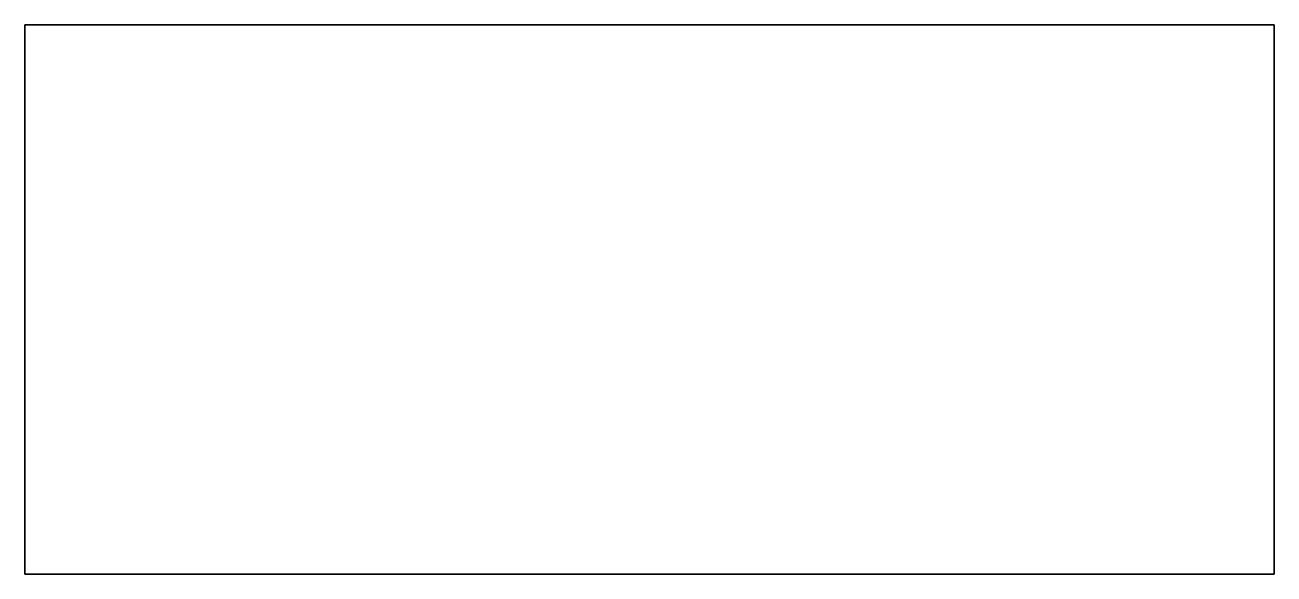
# Model space of a CAD drawing. Header units: millimetres. Extents: x 0 to 2730, y 0 to 1200.
import ezdxf

# ---------------------------------------------------------------- set-up
doc = ezdxf.new("R2010")
doc.units = ezdxf.units.MM
doc.layers.add('1', color=5, linetype='Continuous')

msp = doc.modelspace()

# ---------------------------------------------------------------- linework, layer by layer
for points in [[(2730, 1200), (2730, 1200, 18), (0, 1200, 18), (0, 1200)], [(0, 1200, 18), (0, 1200), (0, 0), (0, 0, 18)], [(0, 0, 18), (0, 1200, 18), (2730, 1200, 18), (2730, 0, 18)], [(2730, 0), (2730, 0, 18), (2730, 1200, 18), (2730, 1200)], [(0, 0, 18), (0, 0), (2730, 0), (2730, 0, 18)]]:
    msp.add_3dface(points)
at = {"layer": '1'}
msp.add_3dface([(2730, 0), (2730, 1200), (0, 1200), (0, 0)], dxfattribs=at)

doc.saveas('drawing.dxf')
